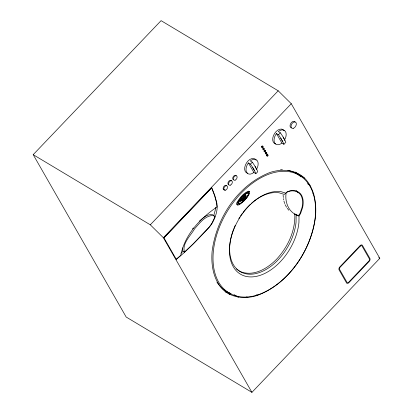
<?xml version="1.0" encoding="UTF-8"?>
<svg xmlns="http://www.w3.org/2000/svg" width="413" height="413" viewBox="0 0 413 413"><rect width="100%" height="100%" fill="white"/><g stroke="black" fill="none" stroke-linecap="round" stroke-linejoin="round"><path stroke-width="0.62" d="M242.921 198.632C245.787 191.844 244.863 197.517 243.293 200.501C241.233 202.509 244.826 192.262 244.341 196.495M248.977 193.289C248.91 194.982 245.441 199.303 243.345 201.172M294.805 213.97C295.527 230.707 287.923 246.907 276.751 259.049C267.583 268.512 253.329 277.169 239.979 271.424M296.069 214.507L294.799 214.073L296.162 214.889L296.044 222.24A44.501 28.254 -59.1 0 1 255.848 273.576A44.501 28.254 -59.1 0 1 231.239 236.639M286.219 192.618C291.754 189.18 299.874 190.682 301.867 197.476A20.082 12.751 -59.1 0 1 302.068 207.341L300.003 213.454L298.594 215.498C288.599 213.237 284.412 201.508 286.25 192.406C291.939 188.839 300.37 190.264 302.44 197.3A20.593 13.077 -59.1 0 1 302.646 207.419L300.53 213.676L299.043 215.86L298.935 222.535A46.561 29.566 -59.1 0 1 255.766 276.478A46.561 29.566 -59.1 0 1 231.905 234.811A46.561 29.566 -59.1 0 1 281.305 191.746L285.884 193.201L284.283 194.43L279.188 192.814A44.501 28.254 -59.1 0 0 251.471 203.341M245.606 196.97L245.379 197.032M242.317 200.584L242.416 199.742M243.505 199.174L243.205 199.381L243.711 198.983M245.998 196.397L246.091 196.547M245.549 196.464L245.26 196.247L245.694 196.082M244.46 197.517L244.372 197.946M245.358 197.264L244.992 197.445L245.389 197.223M244.641 196.986L245.007 196.717M182.432 247.919L182.68 250.505L183.124 251.28L184.482 252.095L193.289 243.773L209.086 227.217L211.699 223.681L214.899 216.923L214.11 215.55C205.7 214.812 199.665 223.061 194.647 228.761C190.77 235.596 181.777 243.52 184.482 252.095M215.534 207.434L215.307 209.99L213.712 215.622M243.05 198.498L242.942 198.829M242.245 200.501L242.142 199.593L242.194 200.031M245.255 197.12L245.281 197.337M241.584 199.856L241.011 200.31L241.713 199.742M240.877 200.011L241.502 199.314L240.898 200.522L241.76 199.479L241.223 199.871M244.259 196.583C244.909 192.257 241.192 201.859 243.128 200.894C244.981 198.209 245.787 191.307 243.04 198.705L242.679 198.452L243.2 198.71M245.11 196.991L244.744 197.491M245.745 196.32L245.461 196.665M245.1 196.454L245.467 196.81M241.109 200.899C240.949 200.155 242.292 201.539 241.569 199.804M243.092 199.396C241.682 203.717 244.377 199.004 244.351 197.368A10.165 6.453 -59.1 0 0 244.579 196.201L244.357 194.926L243.484 196.263M244.481 197.533L243.99 197.512L244.3 197.853M244.842 197.91C245.085 197.347 244.217 198.364 244.863 197.915M245.136 197.631L245.059 197.481M242.699 199.36L243.004 198.849L242.859 199.185M242.385 198.973L242.565 198.968A10.31 6.324 -55.4 0 1 242.684 198.658L242.859 198.064M243.742 198.333L244.155 196.996M241.135 200.573C241.218 202.478 239.907 199.794 241.135 200.914M244.31 198.023C243.603 199.03 245.054 198.085 243.928 197.569L243.665 197.848L244.088 198.4M243.174 198.694C244.057 199.52 241.45 201.017 241.626 199.753M243.18 198.044L243.479 197.77C244.362 198.317 243.453 199.345 243.309 198.085M245.952 196.227L245.508 195.612L245.802 195.339L246.251 195.958L245.916 196.139M245.472 197.151L245.776 196.748M243.959 197.868L244.284 197.342M244.486 197.042L244.486 197.352M244.481 197.135L244.806 196.924M245.327 196.098L245.229 196.825M243.014 197.61L243.34 196.743M243.128 197.13L243.303 196.681M242.937 199.851L242.72 199.035M243.505 196.351L244.542 195.013M243.087 199.949L243.211 199.34M243.097 200.057L243.272 199.68M262.451 147.214L262.079 147.42L261.574 146.894L262.157 145.841A1.471 0.934 -59.1 0 1 262.663 146.372M263.675 149.351L263.303 149.558L262.797 149.031L263.38 147.978A1.471 0.934 -59.1 0 1 263.886 148.51M264.898 151.488L264.526 151.695L264.021 151.168L264.604 150.115A1.471 0.934 -59.1 0 1 265.141 151.05M265.75 153.832L265.213 152.898L265.827 152.252A1.471 0.934 -59.1 0 1 266.364 153.187M266.974 155.964L266.437 155.03L267.051 154.39A1.471 0.934 -59.1 0 1 267.557 154.916M243.758 195.473C241.548 197.858 238.575 200.429 238.306 203.816C243.107 203.49 247.661 197.357 248.791 192.83L248.399 192.582C244.062 194.347 238.389 199.257 238.704 204.058L239.772 203.805L241.951 202.38M240.258 199.407L239.834 200.006M247.284 196.645L245.482 198.947M192.546 228.967L193.289 227.945M240.402 199.211L240.696 198.823M244.692 196.867L244.728 197.187M240.924 198.539L241.151 198.25M242.168 199.443L242.003 199.691M243.52 199.014L243.448 199.231M33.19 154.668L161.075 20.65L278.192 90.798L291.268 103.72L379.81 258.332L251.925 392.35L126.177 317.034L33.19 154.668L150.306 224.811L163.383 237.738L251.925 392.35M150.306 224.811L278.192 90.798M163.383 237.738L291.268 103.72M163.976 237.857L211.632 187.915L214.59 195.561L216.288 201.787L217.011 206.97C200.16 218.425 184.761 234.651 180.796 255.296L176.222 259.245M252.328 162.18A41.987 10.877 43.7 0 1 255.095 166.439L256.809 169.562A41.987 10.877 43.7 0 1 257.784 171.7L255.9 173.672A41.987 10.877 43.7 0 0 254.542 170.781L252.715 167.585A41.987 10.877 43.7 0 0 250.448 164.152L252.328 162.18L250.288 160.956A8.126 5.157 -59.1 0 1 257.289 160.703A8.126 5.157 -59.1 0 1 256.38 169.552M280.365 132.8A41.987 10.877 43.7 0 1 283.132 137.059L284.846 140.177A41.987 10.877 43.7 0 1 285.817 142.32L283.938 144.292A41.987 10.877 43.7 0 0 282.58 141.396L280.752 138.205A41.987 10.877 43.7 0 0 278.486 134.767L280.365 132.8L278.326 131.577A8.126 5.157 -59.1 0 1 285.321 131.324A8.126 5.157 -59.1 0 1 284.418 140.167M240.856 200.481L241.259 200.099M242.741 199.551C242.033 199.314 242.834 198.431 242.937 199.298M242.41 199.169L242.71 198.896M243.071 198.514L242.829 198.813M243.701 197.884L243.98 197.626M242.916 199.84L243.272 199.505M241.125 199.938C239.586 201.234 242.266 198.488 240.903 200.026M183.124 251.28L180.899 253.221M244.098 195.158L247.372 192.871L248.946 192.923M199.464 221.074C203.062 217.966 207.61 213.691 212.752 214.734M242.142 202.241L242.488 201.952M243.303 198.514L243.009 198.545M242.426 199.195C242.958 204.187 244.61 196.764 244.486 195.184M240.361 203.537L239.292 204.048M246.804 193.15L247.945 192.68M244.826 197.476L244.527 197.45M257.764 295.274C289.797 282.688 311.144 249.937 315.511 216.495C316.632 203.005 314.432 188.271 304.649 178.194C295.341 169.449 281.516 168.607 269.865 172.52C237.831 185.112 216.484 217.857 212.117 251.3C210.991 264.79 213.191 279.524 222.979 289.606C232.287 298.346 246.107 299.188 257.764 295.274L256.664 294.619M299.043 215.86L298.563 215.999L296.162 214.889M249.245 191.425L246.654 192.504L243.515 195.091A26.117 16.582 -59.1 0 0 241.166 197.548C239.545 199.711 237.124 201.957 237.201 204.822M237.155 204.802L237.785 204.734M225.116 291.64L231.099 293.54M283.938 144.292L281.898 143.068A8.126 5.157 -59.1 0 1 274.697 143.001A8.126 5.157 -59.1 0 1 276.447 133.549L278.486 134.767M295.15 172.02L304.649 178.194M307.411 183.682L310.158 185.329M312.791 193.676L313.89 194.332M255.9 173.672L253.861 172.453A8.126 5.157 -59.1 0 1 246.659 172.381A8.126 5.157 -59.1 0 1 248.409 162.929L250.448 164.152M378.711 257.671L379.81 258.332M242.787 198.772L243.045 198.911L242.668 198.632M241.579 200.45L241.507 199.913L241.579 200.45L241.233 200.233M213.991 216.381L214.899 216.923M246.695 296.833L247.795 297.494M234.042 294.629L238.44 297.262M225.663 291.97L227.315 292.956M228.41 293.612L230.062 294.598M236.453 268.94L239.473 271.073M296.028 190.398L297.861 192.432M287.278 208.312L288.79 210.232M299.704 175.231L300.881 176.759M242.896 198.782L243.123 199.19M280.752 138.205L282.58 141.396M252.715 167.585L254.542 170.781M283.132 137.059L284.846 140.177M276.447 133.549L281.898 143.068M285.099 204.688L286.601 207.305M255.095 166.439L256.809 169.562M248.409 162.929L253.861 172.453M242.219 200.042L241.853 199.438L241.13 200.145L241.528 199.944M266.437 155.03L266.69 155.825M265.213 152.898L265.466 153.688M263.99 150.76L264.243 151.556M262.766 148.623L263.019 149.418M261.543 146.486L261.796 147.281M283.948 201.079L284.629 203.547M216.469 201.658L214.765 195.411L211.735 187.574L163.889 237.712L176.305 259.395C188.178 249.679 198.705 238.507 209.184 227.346C212.318 223.572 214.559 219.158 215.947 214.466A21.822 13.856 -59.1 0 0 216.469 201.658M238.389 203.516L238.477 203.919M283.509 198.643L283.731 199.861M283.122 195.23L283.344 197.476M247.717 173.29A8.126 5.157 -59.1 0 1 246.509 162.887A8.126 5.157 -59.1 0 1 256.132 160.213M233.557 179.815A2.493 1.585 -59.1 0 1 233.319 176.583A2.493 1.585 -59.1 0 1 236.231 175.824M228.766 184.833A2.493 1.585 -59.1 0 1 228.528 181.601A2.493 1.585 -59.1 0 1 231.445 180.842M275.75 143.91A8.126 5.157 -59.1 0 1 274.547 133.507A8.126 5.157 -59.1 0 1 284.17 130.833M231.388 236.071A44.501 28.254 -59.1 0 1 233.629 229.2M233.851 228.637A44.501 28.254 -59.1 0 1 235.317 225.245M238.828 218.658A44.501 28.254 -59.1 0 1 239.819 217.062M240.505 216.014A44.501 28.254 -59.1 0 1 242.281 213.469M243.02 212.483A44.501 28.254 -59.1 0 1 250.526 204.192M229.416 292.92A68.517 43.51 -59.1 0 1 216.918 282.11M280.535 169.681A68.517 43.51 -59.1 0 1 282.394 169.697M287.84 170.332A68.517 43.51 -59.1 0 1 300.938 176.816M224.899 189.758A2.493 1.585 -59.1 0 1 223.428 187.187A2.493 1.585 -59.1 0 1 226.654 185.86M291.253 127.793A3.562 2.261 -59.1 0 1 290.917 123.177A3.562 2.261 -59.1 0 1 295.078 122.093M240.015 200.94L241.925 198.829L240.015 200.94M240.268 201.09L242.178 198.978L240.268 201.09M236.804 203.026L236.69 204.512L237.671 205.111L238.296 205.039L240.263 204.032L243.402 201.446A26.117 16.582 -59.1 0 0 245.75 198.989C247.366 196.825 249.788 194.58 249.715 191.715L248.729 191.116C243.36 192.995 239.406 198.121 236.804 203.026M240.351 200.517L241.698 199.087L240.351 200.517M240.603 200.666L241.951 199.236L240.603 200.666M262.332 146.378L262.09 146.811A1.471 0.934 -59.1 0 0 262.622 147.746L263.236 147.105A1.471 0.934 -59.1 0 0 262.704 146.171L262.332 146.378M263.556 148.515L263.313 148.948A1.471 0.934 -59.1 0 0 263.845 149.883L264.459 149.243A1.471 0.934 -59.1 0 0 263.928 148.303L263.556 148.515M264.779 150.652L264.537 151.086A1.471 0.934 -59.1 0 0 265.069 152.02L265.683 151.375A1.471 0.934 -59.1 0 0 265.151 150.44L264.779 150.652M266.003 152.784L265.76 153.223A1.471 0.934 -59.1 0 0 266.292 154.157L266.906 153.512A1.471 0.934 -59.1 0 0 266.375 152.578L266.003 152.784M267.226 154.921L266.984 155.355A1.471 0.934 -59.1 0 0 267.516 156.295L268.13 155.649A1.471 0.934 -59.1 0 0 267.598 154.715L267.226 154.921M360.126 245.611L339.806 266.906A2.308 1.466 -59.1 0 0 339.063 269.859L346.553 282.946A2.308 1.466 -59.1 0 0 348.856 282.709L369.181 261.414A2.308 1.466 -59.1 0 0 369.924 258.461L362.428 245.374A2.308 1.466 -59.1 0 0 360.126 245.611M360.317 246.117L340.121 267.278A1.642 1.043 -59.1 0 0 339.584 269.405L347.013 282.373A1.642 1.043 -59.1 0 0 348.67 282.203L368.861 261.042A1.642 1.043 -59.1 0 0 369.398 258.92L361.969 245.947A1.642 1.043 -59.1 0 0 360.317 246.117M235.157 180.135A2.493 1.585 -59.1 0 0 236.917 176.237A2.493 1.585 -59.1 0 0 233.686 177.564A2.493 1.585 -59.1 0 0 235.157 180.135M230.371 185.148A2.493 1.585 -59.1 0 0 232.127 181.255A2.493 1.585 -59.1 0 0 228.9 182.582A2.493 1.585 -59.1 0 0 230.371 185.148M271.733 288.197A68.517 43.51 -59.1 0 0 304.557 179.278A68.517 43.51 -59.1 0 0 216.624 235.105A68.517 43.51 -59.1 0 0 271.733 288.197M225.586 190.166A2.493 1.585 -59.1 0 0 227.341 186.268A2.493 1.585 -59.1 0 0 224.114 187.595A2.493 1.585 -59.1 0 0 225.586 190.166M293.545 128.247A3.562 2.261 -59.1 0 0 296.059 122.676A3.562 2.261 -59.1 0 0 291.444 124.576A3.562 2.261 -59.1 0 0 293.545 128.247"/></g></svg>
